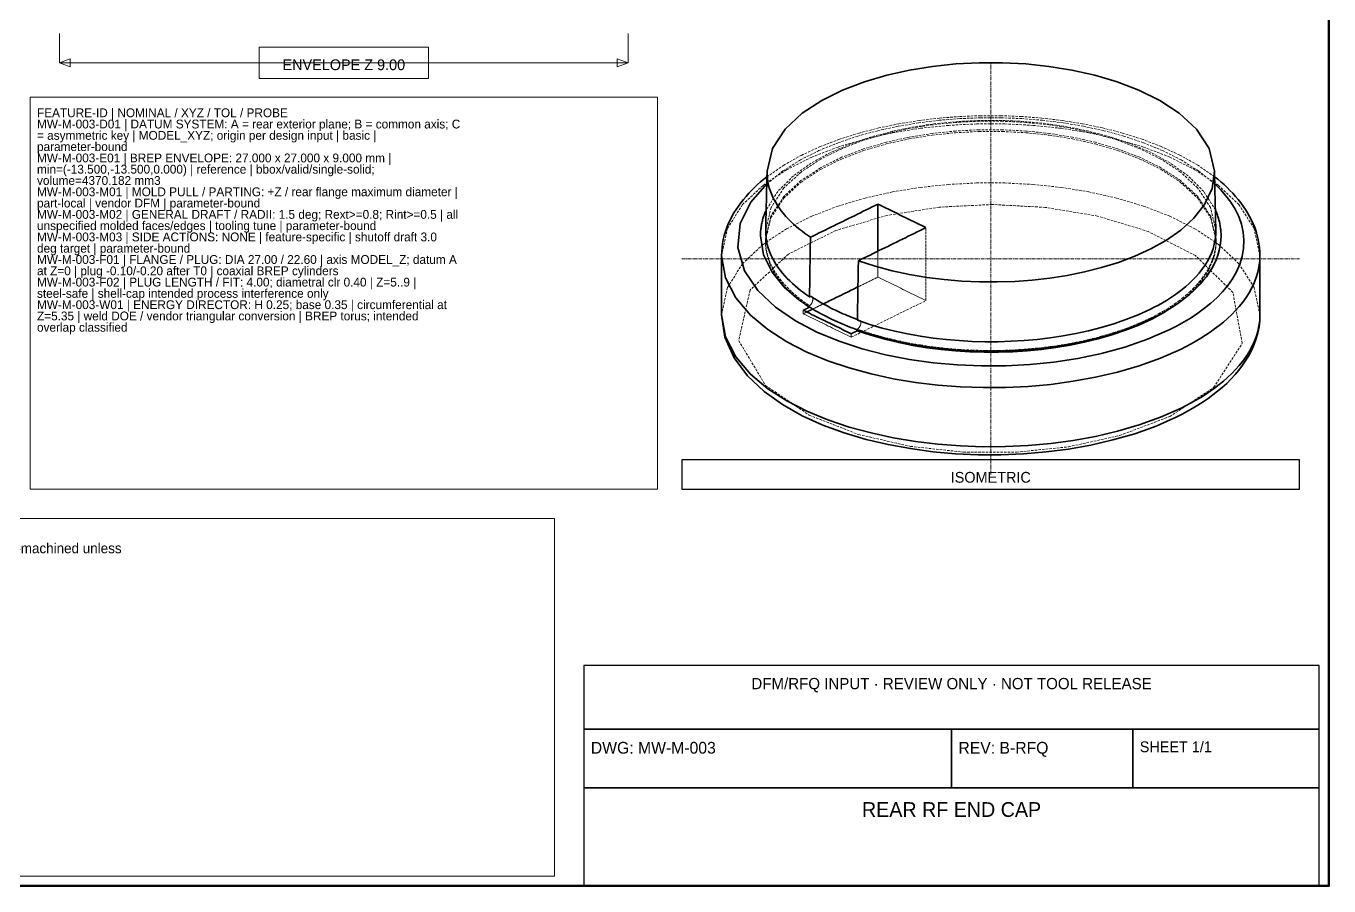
# Model space of a CAD drawing. Header units: millimetres. Extents: x 10 to 410, y 10 to 287.
# Drawn here: x 144.2 to 410, y 10 to 185.5 of the extents above; entities that cross this region are included whole.
import ezdxf
from ezdxf.enums import TextEntityAlignment as Align

# ---------------------------------------------------------------- set-up
doc = ezdxf.new("R2010")
doc.units = ezdxf.units.MM
doc.linetypes.add('CENTER', pattern=[1.15, 0.7, -0.15, 0.15, -0.15])
doc.linetypes.add('DASHED', pattern=[0.75, 0.5, -0.25])
for name, color, linetype, lineweight in [('BORDER', 7, 'CONTINUOUS', 50), ('CENTER', 4, 'CENTER', 13), ('DIMENSION', 2, 'CONTINUOUS', 18), ('HIDDEN', 8, 'DASHED', 18), ('NOTES', 7, 'CONTINUOUS', 18), ('TITLE_BLOCK', 7, 'CONTINUOUS', 25), ('VISIBLE', 7, 'CONTINUOUS', 35)]:
    doc.layers.add(name, color=color, linetype=linetype, lineweight=lineweight)

msp = doc.modelspace()

# ---------------------------------------------------------------- linework, layer by layer
at = {"layer": 'BORDER'}
msp.add_lwpolyline([(10, 10), (410, 10), (410, 287), (10, 287)], close=True, dxfattribs=at)
at = {"layer": 'CENTER'}
for p, q in [((341, 94), (341, 178)), ((278, 138), (404, 138))]:
    msp.add_line(p, q, dxfattribs=at)
at = {"layer": 'DIMENSION'}
for p, q in [((151, 184), (151, 178)), ((267, 184), (267, 178)), ((151, 178), (267, 178))]:
    msp.add_line(p, q, dxfattribs=at)
for points in [[(191.75, 174.8), (226.25, 174.8), (226.25, 181.2), (191.75, 181.2)], [(151, 178), (153.2, 178.8), (153.2, 177.2)], [(267, 178), (264.8, 177.2), (264.8, 178.8)]]:
    msp.add_lwpolyline(points, close=True, dxfattribs=at)
at = {"layer": 'HIDDEN'}
for points in [[(395.92, 138.63), (394.72, 144.22), (391.64, 149.05), (387.46, 152.99), (382.67, 156.17), (377.53, 158.74), (372.16, 160.81), (366.64, 162.45), (361.03, 163.71), (355.35, 164.63), (349.62, 165.23), (343.88, 165.53), (338.12, 165.53), (332.38, 165.23), (326.65, 164.63), (320.97, 163.71), (315.36, 162.45), (309.84, 160.81), (304.47, 158.74), (299.33, 156.17), (294.54, 152.99), (290.36, 149.05), (287.28, 144.22), (286.08, 138.63)], [(386.92, 143.84), (385.83, 148.47), (383.21, 152.46), (379.7, 155.71), (375.7, 158.34), (371.41, 160.47), (366.94, 162.18), (362.34, 163.53), (357.67, 164.58), (352.94, 165.34), (348.18, 165.83), (343.39, 166.08), (338.61, 166.08), (333.82, 165.83), (329.06, 165.34), (324.33, 164.58), (319.66, 163.53), (315.06, 162.18), (310.59, 160.47), (306.3, 158.34), (302.3, 155.71), (298.79, 152.46), (296.17, 148.47), (295.08, 143.84)], [(386.82, 147.97), (384.44, 151.75), (381.28, 154.92), (377.64, 157.53), (373.71, 159.68), (369.59, 161.45), (365.34, 162.89), (361.01, 164.05), (356.62, 164.94), (352.18, 165.6), (347.72, 166.03), (343.24, 166.24), (338.76, 166.24), (334.28, 166.03), (329.82, 165.6), (325.38, 164.94), (320.99, 164.05), (316.66, 162.89), (312.41, 161.45), (308.29, 159.68), (304.36, 157.53), (300.72, 154.91), (297.56, 151.75), (295.18, 147.97)], [(386.7, 153.28), (383.41, 155.93), (379.83, 158.18), (376.05, 160.08), (372.14, 161.68), (368.13, 163.03), (364.05, 164.14), (359.92, 165.04), (355.75, 165.75), (351.55, 166.27), (347.34, 166.61), (343.11, 166.78), (338.89, 166.78), (334.66, 166.61), (330.45, 166.27), (326.25, 165.75), (322.08, 165.04), (317.95, 164.14), (313.87, 163.03), (309.86, 161.68), (305.95, 160.08), (302.17, 158.18), (298.59, 155.93), (295.3, 153.28)], [(386.67, 154.74), (383.23, 157.12), (379.58, 159.16), (375.78, 160.91), (371.87, 162.4), (367.88, 163.66), (363.83, 164.7), (359.73, 165.55), (355.6, 166.22), (351.44, 166.71), (347.27, 167.04), (343.09, 167.2), (338.91, 167.2), (334.73, 167.04), (330.56, 166.71), (326.4, 166.22), (322.27, 165.55), (318.17, 164.7), (314.12, 163.66), (310.13, 162.4), (306.22, 160.91), (302.42, 159.16), (298.77, 157.12), (295.33, 154.74)], [(295.03, 141.72), (296.12, 146.35), (298.75, 150.35), (302.26, 153.6), (306.26, 156.23), (310.56, 158.36), (315.04, 160.07), (319.63, 161.43), (324.31, 162.47), (329.05, 163.23), (333.81, 163.73), (338.6, 163.98), (343.4, 163.98), (348.19, 163.73), (352.95, 163.23), (357.69, 162.47), (362.37, 161.43), (366.96, 160.07), (371.44, 158.36), (375.74, 156.23), (379.74, 153.6), (383.25, 150.35), (385.88, 146.35), (386.97, 141.72)], [(386.96, 142.07), (385.87, 146.71), (383.24, 150.7), (379.73, 153.95), (375.73, 156.58), (371.44, 158.71), (366.96, 160.42), (362.36, 161.78), (357.68, 162.82), (352.95, 163.58), (348.18, 164.08), (343.4, 164.33), (338.6, 164.33), (333.82, 164.08), (329.05, 163.58), (324.32, 162.82), (319.64, 161.78), (315.04, 160.42), (310.56, 158.71), (306.27, 156.58), (302.27, 153.95), (298.76, 150.7), (296.13, 146.71), (295.04, 142.07)], [(395.92, 126.57), (394.72, 132.16), (391.64, 137), (387.46, 140.94), (382.67, 144.12), (377.53, 146.69), (372.16, 148.75), (366.64, 150.39), (361.03, 151.65), (355.35, 152.57), (349.62, 153.17), (343.88, 153.47), (338.12, 153.47), (332.38, 153.17), (326.65, 152.57), (320.97, 151.65), (315.36, 150.39), (309.84, 148.75), (304.47, 146.69), (299.33, 144.12), (294.54, 140.94), (290.36, 137), (287.28, 132.16), (286.08, 126.57)], [(377.54, 105.82), (386.54, 111.77), (392.31, 120.76), (390.42, 131.13), (382.75, 138.66), (373.13, 143.58), (362.77, 146.72), (352.09, 148.49), (341.28, 149.08), (330.46, 148.54), (319.77, 146.84), (309.39, 143.78), (299.71, 138.97), (291.88, 131.59), (289.57, 121.3), (295.05, 112.15), (303.97, 106.07), (314.02, 102.13), (324.62, 99.71), (335.46, 98.54), (346.27, 98.53), (356.89, 99.63), (367.34, 101.94), (377.54, 105.82)], [(327.77, 129.47), (327.77, 130.12), (327.77, 130.76), (327.77, 131.41), (327.77, 132.06), (327.77, 132.7), (327.77, 133.35), (327.77, 134), (327.77, 134.65), (327.77, 135.29), (327.77, 135.94), (327.77, 136.59), (327.77, 137.24), (327.77, 137.88), (327.77, 138.53), (327.77, 139.18), (327.77, 139.83), (327.77, 140.47), (327.77, 141.12), (327.77, 141.77), (327.77, 142.42), (327.77, 143.06), (327.77, 143.71), (327.77, 144.36)], [(295.04, 142.07), (295.04, 142.06), (295.04, 142.04), (295.04, 142.03), (295.04, 142.01), (295.04, 141.99), (295.04, 141.98), (295.04, 141.96), (295.04, 141.95), (295.04, 141.93), (295.04, 141.92), (295.04, 141.9), (295.04, 141.89), (295.04, 141.87), (295.04, 141.86), (295.04, 141.84), (295.04, 141.83), (295.04, 141.81), (295.04, 141.79), (295.03, 141.78), (295.03, 141.76), (295.03, 141.75), (295.03, 141.73), (295.03, 141.72)], [(303.09, 128.71), (302.53, 129.12), (301.98, 129.55), (301.44, 129.98), (300.91, 130.43), (300.4, 130.89), (299.9, 131.37), (299.41, 131.86), (298.94, 132.37), (298.48, 132.89), (298.05, 133.43), (297.63, 133.98), (297.24, 134.55), (296.88, 135.14), (296.54, 135.74), (296.22, 136.36), (295.94, 136.99), (295.7, 137.64), (295.49, 138.3), (295.31, 138.97), (295.18, 139.65), (295.09, 140.34), (295.04, 141.03), (295.03, 141.72)], [(295.04, 142.07), (295.05, 141.33), (295.11, 140.6), (295.21, 139.86), (295.36, 139.14), (295.56, 138.43), (295.8, 137.73), (296.08, 137.05), (296.4, 136.38), (296.75, 135.73), (297.13, 135.1), (297.54, 134.48), (297.98, 133.89), (298.44, 133.31), (298.92, 132.75), (299.43, 132.21), (299.95, 131.68), (300.48, 131.18), (301.04, 130.68), (301.6, 130.21), (302.18, 129.75), (302.77, 129.31), (303.37, 128.87), (303.98, 128.46)], [(373.5, 125.88), (374.36, 126.31), (375.22, 126.77), (376.06, 127.24), (376.89, 127.74), (377.7, 128.25), (378.5, 128.79), (379.29, 129.35), (380.06, 129.94), (380.8, 130.55), (381.53, 131.19), (382.23, 131.85), (382.9, 132.55), (383.53, 133.27), (384.13, 134.03), (384.69, 134.82), (385.2, 135.64), (385.66, 136.49), (386.06, 137.37), (386.39, 138.27), (386.65, 139.2), (386.84, 140.15), (386.94, 141.11), (386.96, 142.07)], [(386.97, 141.72), (386.96, 141.03), (386.91, 140.34), (386.82, 139.65), (386.69, 138.97), (386.51, 138.3), (386.3, 137.64), (386.06, 136.99), (385.78, 136.36), (385.47, 135.74), (385.13, 135.14), (384.76, 134.56), (384.37, 133.98), (383.95, 133.43), (383.52, 132.89), (383.06, 132.37), (382.59, 131.86), (382.11, 131.37), (381.6, 130.89), (381.09, 130.43), (380.56, 129.98), (380.02, 129.55), (379.48, 129.13), (378.92, 128.72)], [(386.96, 142.07), (386.96, 142.06), (386.96, 142.04), (386.96, 142.03), (386.96, 142.01), (386.96, 141.99), (386.96, 141.98), (386.96, 141.96), (386.96, 141.95), (386.96, 141.93), (386.96, 141.92), (386.96, 141.9), (386.96, 141.89), (386.96, 141.87), (386.96, 141.86), (386.96, 141.84), (386.96, 141.83), (386.96, 141.81), (386.96, 141.79), (386.97, 141.78), (386.97, 141.76), (386.97, 141.75), (386.97, 141.73), (386.97, 141.72)], [(317.99, 134.26), (317.99, 134.49), (317.99, 134.72), (317.99, 134.96), (317.99, 135.19), (317.99, 135.42), (317.99, 135.65), (317.99, 135.88), (317.99, 136.11), (317.99, 136.34), (317.99, 136.57), (317.99, 136.8), (317.99, 137.03), (317.99, 137.26), (317.99, 137.49), (317.99, 137.72), (317.99, 137.95), (317.99, 138.18), (317.99, 138.41), (317.99, 138.64), (317.99, 138.87), (317.99, 139.1), (317.99, 139.33), (317.99, 139.56)], [(313.9, 132.26), (314.08, 132.35), (314.26, 132.43), (314.44, 132.52), (314.61, 132.61), (314.79, 132.7), (314.97, 132.78), (315.15, 132.87), (315.32, 132.96), (315.5, 133.04), (315.68, 133.13), (315.86, 133.22), (316.03, 133.31), (316.21, 133.39), (316.39, 133.48), (316.57, 133.57), (316.74, 133.65), (316.92, 133.74), (317.1, 133.83), (317.28, 133.92), (317.46, 134), (317.63, 134.09), (317.81, 134.18), (317.99, 134.26)], [(317.99, 134.26), (318.41, 134.06), (318.84, 133.85), (319.26, 133.64), (319.69, 133.43), (320.11, 133.22), (320.54, 133.01), (320.97, 132.8), (321.39, 132.6), (321.82, 132.39), (322.24, 132.18), (322.67, 131.97), (323.09, 131.76), (323.52, 131.55), (323.94, 131.34), (324.37, 131.14), (324.79, 130.93), (325.22, 130.72), (325.64, 130.51), (326.07, 130.3), (326.49, 130.09), (326.92, 129.89), (327.34, 129.68), (327.77, 129.47)], [(304.48, 130.23), (304.55, 130.17), (304.6, 130.1), (304.65, 130.02), (304.67, 129.93), (304.69, 129.84), (304.7, 129.75), (304.7, 129.66), (304.7, 129.57), (304.68, 129.48), (304.66, 129.39), (304.64, 129.3), (304.61, 129.21), (304.57, 129.13), (304.54, 129.05), (304.49, 128.97), (304.44, 128.89), (304.39, 128.82), (304.33, 128.74), (304.27, 128.68), (304.21, 128.61), (304.14, 128.56), (304.06, 128.5), (303.98, 128.46)], [(303.98, 128.46), (303.98, 128.44), (303.98, 128.43), (303.98, 128.41), (303.98, 128.4), (303.98, 128.39), (303.98, 128.37), (303.98, 128.36), (303.98, 128.34), (303.98, 128.33), (303.98, 128.31), (303.98, 128.3), (303.98, 128.28), (303.98, 128.27), (303.98, 128.26), (303.98, 128.24), (303.98, 128.23), (303.98, 128.21), (303.98, 128.2), (303.98, 128.18), (303.98, 128.17), (303.98, 128.16), (303.98, 128.14), (303.98, 128.13)], [(304.64, 127.71), (304.73, 127.76), (304.83, 127.81), (304.92, 127.85), (305.02, 127.9), (305.11, 127.95), (305.21, 127.99), (305.3, 128.04), (305.4, 128.09), (305.49, 128.13), (305.59, 128.18), (305.68, 128.23), (305.78, 128.28), (305.87, 128.32), (305.97, 128.37), (306.06, 128.42), (306.16, 128.46), (306.25, 128.51), (306.35, 128.56), (306.44, 128.6), (306.54, 128.65), (306.63, 128.7), (306.73, 128.74), (306.82, 128.79)], [(312.52, 121.99), (313.19, 122.32), (313.85, 122.64), (314.51, 122.97), (315.18, 123.29), (315.84, 123.62), (316.5, 123.94), (317.16, 124.27), (317.83, 124.59), (318.49, 124.92), (319.15, 125.24), (319.82, 125.57), (320.48, 125.89), (321.14, 126.22), (321.8, 126.54), (322.47, 126.87), (323.13, 127.19), (323.79, 127.52), (324.46, 127.84), (325.12, 128.17), (325.78, 128.49), (326.44, 128.82), (327.11, 129.14), (327.77, 129.47)], [(302.74, 126.79), (302.74, 126.82), (302.74, 126.85), (302.74, 126.88), (302.74, 126.91), (302.74, 126.94), (302.74, 126.97), (302.74, 127), (302.74, 127.03), (302.74, 127.06), (302.74, 127.09), (302.74, 127.13), (302.74, 127.16), (302.74, 127.19), (302.74, 127.22), (302.74, 127.25), (302.74, 127.28), (302.74, 127.31), (302.74, 127.34), (302.74, 127.37), (302.74, 127.4), (302.74, 127.43), (302.74, 127.46), (302.74, 127.5)], [(302.74, 126.79), (302.77, 126.8), (302.81, 126.82), (302.84, 126.83), (302.87, 126.85), (302.9, 126.86), (302.93, 126.88), (302.96, 126.89), (302.99, 126.91), (303.03, 126.93), (303.06, 126.94), (303.09, 126.96), (303.12, 126.97), (303.15, 126.99), (303.18, 127), (303.21, 127.02), (303.25, 127.03), (303.28, 127.05), (303.31, 127.06), (303.34, 127.08), (303.37, 127.09), (303.4, 127.11), (303.43, 127.13), (303.47, 127.14)], [(302.74, 126.79), (303.17, 126.58), (303.59, 126.37), (304.02, 126.16), (304.44, 125.95), (304.87, 125.74), (305.29, 125.54), (305.72, 125.33), (306.15, 125.12), (306.57, 124.91), (307, 124.7), (307.42, 124.49), (307.85, 124.28), (308.27, 124.08), (308.7, 123.87), (309.12, 123.66), (309.55, 123.45), (309.97, 123.24), (310.4, 123.03), (310.82, 122.82), (311.25, 122.62), (311.67, 122.41), (312.1, 122.2), (312.52, 121.99)], [(313.76, 123.66), (316.28, 122.81), (318.84, 122.07), (321.42, 121.43), (324.02, 120.87), (326.63, 120.41), (329.27, 120.02), (331.91, 119.72), (334.56, 119.5), (337.21, 119.35), (339.87, 119.28), (342.53, 119.29), (345.19, 119.37), (347.84, 119.53), (350.49, 119.76), (353.13, 120.08), (355.76, 120.47), (358.37, 120.95), (360.97, 121.52), (363.55, 122.18), (366.1, 122.93), (368.61, 123.8), (371.08, 124.78), (373.5, 125.88)], [(314.17, 125.48), (314.26, 125.43), (314.33, 125.37), (314.39, 125.3), (314.43, 125.21), (314.46, 125.12), (314.48, 125.03), (314.48, 124.93), (314.48, 124.83), (314.47, 124.74), (314.46, 124.65), (314.43, 124.55), (314.41, 124.46), (314.37, 124.37), (314.33, 124.29), (314.29, 124.2), (314.24, 124.12), (314.19, 124.04), (314.13, 123.96), (314.06, 123.89), (314, 123.83), (313.92, 123.76), (313.85, 123.71), (313.76, 123.66)], [(313.79, 125.61), (313.81, 125.61), (313.83, 125.6), (313.84, 125.6), (313.86, 125.59), (313.88, 125.58), (313.89, 125.58), (313.91, 125.57), (313.93, 125.57), (313.94, 125.56), (313.96, 125.55), (313.98, 125.55), (313.99, 125.54), (314.01, 125.54), (314.03, 125.53), (314.04, 125.52), (314.06, 125.52), (314.07, 125.51), (314.09, 125.51), (314.11, 125.5), (314.12, 125.49), (314.14, 125.49), (314.16, 125.48), (314.17, 125.48)], [(313.79, 125.45), (313.81, 125.45), (313.82, 125.46), (313.84, 125.47), (313.86, 125.47), (313.87, 125.48), (313.89, 125.48), (313.91, 125.49), (313.92, 125.49), (313.94, 125.49), (313.96, 125.49), (313.97, 125.5), (313.99, 125.5), (314.01, 125.5), (314.02, 125.5), (314.04, 125.5), (314.06, 125.5), (314.07, 125.5), (314.09, 125.5), (314.11, 125.49), (314.12, 125.49), (314.14, 125.49), (314.16, 125.48), (314.17, 125.48)], [(312.52, 121.99), (312.52, 122.02), (312.52, 122.05), (312.52, 122.08), (312.52, 122.11), (312.52, 122.14), (312.52, 122.18), (312.52, 122.21), (312.52, 122.24), (312.52, 122.27), (312.52, 122.3), (312.52, 122.33), (312.52, 122.36), (312.52, 122.39), (312.52, 122.42), (312.52, 122.45), (312.52, 122.48), (312.52, 122.51), (312.52, 122.55), (312.52, 122.58), (312.52, 122.61), (312.52, 122.64), (312.52, 122.67), (312.52, 122.7)], [(313.76, 123.66), (313.76, 123.65), (313.76, 123.64), (313.76, 123.64), (313.76, 123.63), (313.76, 123.62), (313.76, 123.61), (313.76, 123.6), (313.76, 123.59), (313.76, 123.58), (313.76, 123.58), (313.76, 123.57), (313.76, 123.56), (313.76, 123.55), (313.76, 123.54), (313.76, 123.53), (313.76, 123.52), (313.76, 123.52), (313.76, 123.51), (313.76, 123.5), (313.76, 123.49), (313.76, 123.48), (313.76, 123.47), (313.76, 123.46)]]:
    msp.add_lwpolyline(points, dxfattribs=at)
at = {"layer": 'NOTES'}
for points in [[(145, 91), (273, 91), (273, 171), (145, 171)], [(14, 12), (252, 12), (252, 85), (14, 85)]]:
    msp.add_lwpolyline(points, close=True, dxfattribs=at)
at = {"layer": 'TITLE_BLOCK'}
for points in [[(278, 91), (404, 91), (404, 97), (278, 97)], [(258, 42), (408, 42), (408, 55), (258, 55)], [(258, 30), (333, 30), (333, 42), (258, 42)], [(333, 30), (370, 30), (370, 42), (333, 42)], [(370, 30), (408, 30), (408, 42), (370, 42)], [(258, 10), (408, 10), (408, 30), (258, 30)]]:
    msp.add_lwpolyline(points, close=True, dxfattribs=at)
at = {"layer": 'VISIBLE'}
for points in [[(295.36, 155.9), (296.44, 160.5), (299.05, 164.46), (302.53, 167.7), (306.51, 170.31), (310.77, 172.42), (315.22, 174.12), (319.79, 175.47), (324.43, 176.5), (329.13, 177.26), (333.87, 177.76), (338.62, 178), (343.38, 178), (348.13, 177.76), (352.87, 177.26), (357.57, 176.5), (362.21, 175.47), (366.78, 174.12), (371.23, 172.42), (375.49, 170.31), (379.47, 167.7), (382.95, 164.46), (385.56, 160.5), (386.64, 155.9)], [(295.33, 154.74), (294.68, 154.22), (294.03, 153.68), (293.41, 153.13), (292.79, 152.56), (292.2, 151.97), (291.62, 151.37), (291.06, 150.74), (290.52, 150.11), (290, 149.45), (289.5, 148.77), (289.04, 148.08), (288.59, 147.37), (288.18, 146.64), (287.8, 145.89), (287.45, 145.13), (287.14, 144.36), (286.87, 143.57), (286.63, 142.76), (286.43, 141.95), (286.28, 141.13), (286.17, 140.3), (286.1, 139.46), (286.08, 138.63)], [(295.36, 155.9), (295.35, 155.37), (295.33, 154.85), (295.32, 154.32), (295.31, 153.8), (295.3, 153.28), (295.29, 152.75), (295.27, 152.23), (295.26, 151.7), (295.25, 151.18), (295.24, 150.66), (295.23, 150.13), (295.21, 149.61), (295.2, 149.08), (295.19, 148.56), (295.18, 148.04), (295.17, 147.51), (295.15, 146.99), (295.14, 146.46), (295.13, 145.94), (295.12, 145.42), (295.11, 144.89), (295.09, 144.37), (295.08, 143.84)], [(304.21, 142.4), (303.6, 142.81), (303.01, 143.24), (302.43, 143.68), (301.85, 144.13), (301.29, 144.61), (300.74, 145.09), (300.21, 145.6), (299.7, 146.12), (299.2, 146.65), (298.72, 147.21), (298.26, 147.78), (297.83, 148.37), (297.42, 148.98), (297.05, 149.61), (296.7, 150.25), (296.39, 150.92), (296.11, 151.59), (295.87, 152.29), (295.68, 152.99), (295.53, 153.71), (295.42, 154.43), (295.37, 155.16), (295.36, 155.9)], [(386.64, 155.9), (386.15, 152.35), (384.64, 149.09), (382.44, 146.26), (379.78, 143.84), (376.83, 141.78), (373.69, 140.02), (370.42, 138.53), (367.05, 137.26), (363.62, 136.2), (360.13, 135.32), (356.6, 134.61), (353.05, 134.05), (349.48, 133.65), (345.89, 133.39), (342.29, 133.27), (338.7, 133.29), (335.1, 133.45), (331.52, 133.75), (327.95, 134.19), (324.4, 134.79), (320.88, 135.55), (317.41, 136.48), (313.99, 137.6)], [(386.64, 155.9), (386.65, 155.37), (386.67, 154.85), (386.68, 154.32), (386.69, 153.8), (386.7, 153.28), (386.71, 152.75), (386.73, 152.23), (386.74, 151.7), (386.75, 151.18), (386.76, 150.66), (386.77, 150.13), (386.79, 149.61), (386.8, 149.08), (386.81, 148.56), (386.82, 148.04), (386.83, 147.51), (386.85, 146.99), (386.86, 146.46), (386.87, 145.94), (386.88, 145.42), (386.89, 144.89), (386.91, 144.37), (386.92, 143.84)], [(395.92, 138.63), (395.9, 139.46), (395.83, 140.3), (395.72, 141.13), (395.57, 141.95), (395.37, 142.76), (395.13, 143.57), (394.86, 144.36), (394.55, 145.13), (394.2, 145.89), (393.82, 146.64), (393.41, 147.37), (392.96, 148.08), (392.5, 148.77), (392, 149.45), (391.48, 150.11), (390.94, 150.74), (390.38, 151.37), (389.8, 151.97), (389.21, 152.56), (388.59, 153.13), (387.97, 153.68), (387.32, 154.22), (386.67, 154.74)], [(295.3, 153.28), (292.06, 149.58), (289.89, 145.17), (289.39, 140.29), (290.75, 135.57), (293.5, 131.5), (297.08, 128.12), (301.15, 125.33), (305.52, 123.04), (310.08, 121.16), (314.77, 119.63), (319.55, 118.41), (324.39, 117.47), (329.28, 116.79), (334.19, 116.35), (339.12, 116.14), (344.05, 116.17), (348.98, 116.43), (353.89, 116.93), (358.76, 117.67), (363.59, 118.68), (368.35, 119.97), (373.01, 121.58), (377.54, 123.55)], [(377.54, 123.55), (379.02, 124.31), (380.47, 125.12), (381.9, 125.98), (383.28, 126.9), (384.62, 127.89), (385.91, 128.94), (387.14, 130.06), (388.3, 131.27), (389.36, 132.55), (390.31, 133.91), (391.14, 135.35), (391.81, 136.88), (392.3, 138.47), (392.59, 140.11), (392.66, 141.77), (392.51, 143.42), (392.15, 145.05), (391.59, 146.62), (390.86, 148.11), (389.98, 149.53), (388.98, 150.86), (387.88, 152.11), (386.7, 153.28)], [(304.21, 142.4), (304.81, 142.69), (305.41, 142.98), (306.01, 143.28), (306.61, 143.57), (307.2, 143.86), (307.8, 144.16), (308.4, 144.45), (309, 144.75), (309.6, 145.04), (310.2, 145.33), (310.8, 145.63), (311.4, 145.92), (312, 146.22), (312.6, 146.51), (313.2, 146.8), (313.79, 147.1), (314.39, 147.39), (314.99, 147.69), (315.59, 147.98), (316.19, 148.27), (316.79, 148.57), (317.39, 148.86), (317.99, 149.15)], [(317.99, 139.56), (317.99, 139.98), (317.99, 140.39), (317.99, 140.81), (317.99, 141.23), (317.99, 141.65), (317.99, 142.06), (317.99, 142.48), (317.99, 142.9), (317.99, 143.31), (317.99, 143.73), (317.99, 144.15), (317.99, 144.57), (317.99, 144.98), (317.99, 145.4), (317.99, 145.82), (317.99, 146.23), (317.99, 146.65), (317.99, 147.07), (317.99, 147.49), (317.99, 147.9), (317.99, 148.32), (317.99, 148.74), (317.99, 149.15)], [(327.77, 144.36), (327.34, 144.57), (326.92, 144.78), (326.49, 144.98), (326.07, 145.19), (325.64, 145.4), (325.22, 145.61), (324.79, 145.82), (324.37, 146.03), (323.94, 146.23), (323.52, 146.44), (323.09, 146.65), (322.67, 146.86), (322.24, 147.07), (321.82, 147.28), (321.39, 147.49), (320.97, 147.69), (320.54, 147.9), (320.11, 148.11), (319.69, 148.32), (319.26, 148.53), (318.84, 148.74), (318.41, 148.95), (317.99, 149.15)], [(295.18, 147.97), (295.08, 147.75), (294.99, 147.53), (294.9, 147.31), (294.82, 147.09), (294.74, 146.87), (294.66, 146.65), (294.59, 146.42), (294.52, 146.2), (294.46, 145.97), (294.4, 145.74), (294.34, 145.51), (294.29, 145.28), (294.24, 145.05), (294.2, 144.82), (294.16, 144.59), (294.13, 144.35), (294.1, 144.12), (294.07, 143.88), (294.05, 143.65), (294.03, 143.41), (294.02, 143.18), (294.02, 142.94), (294.01, 142.7)], [(387.99, 142.7), (387.98, 142.94), (387.98, 143.18), (387.97, 143.41), (387.95, 143.65), (387.93, 143.88), (387.9, 144.12), (387.87, 144.35), (387.84, 144.59), (387.8, 144.82), (387.76, 145.05), (387.71, 145.28), (387.66, 145.51), (387.6, 145.74), (387.54, 145.97), (387.48, 146.2), (387.41, 146.42), (387.34, 146.65), (387.26, 146.87), (387.18, 147.09), (387.1, 147.31), (387.01, 147.53), (386.92, 147.75), (386.82, 147.97)], [(295.08, 143.84), (295.09, 143.11), (295.15, 142.37), (295.25, 141.64), (295.4, 140.92), (295.6, 140.21), (295.84, 139.51), (296.12, 138.82), (296.44, 138.16), (296.79, 137.51), (297.17, 136.88), (297.58, 136.26), (298.01, 135.67), (298.48, 135.09), (298.96, 134.53), (299.46, 133.99), (299.98, 133.47), (300.52, 132.96), (301.07, 132.47), (301.63, 131.99), (302.21, 131.53), (302.8, 131.09), (303.4, 130.66), (304.01, 130.24)], [(313.99, 137.6), (314.59, 137.89), (315.19, 138.19), (315.79, 138.48), (316.39, 138.77), (316.99, 139.07), (317.58, 139.36), (318.18, 139.66), (318.78, 139.95), (319.38, 140.24), (319.98, 140.54), (320.58, 140.83), (321.18, 141.13), (321.78, 141.42), (322.38, 141.71), (322.98, 142.01), (323.58, 142.3), (324.17, 142.59), (324.77, 142.89), (325.37, 143.18), (325.97, 143.48), (326.57, 143.77), (327.17, 144.06), (327.77, 144.36)], [(373.47, 127.67), (374.33, 128.1), (375.19, 128.55), (376.03, 129.03), (376.86, 129.52), (377.67, 130.03), (378.47, 130.57), (379.26, 131.13), (380.02, 131.72), (380.77, 132.33), (381.49, 132.97), (382.19, 133.63), (382.86, 134.33), (383.49, 135.05), (384.09, 135.81), (384.65, 136.6), (385.16, 137.41), (385.62, 138.26), (386.02, 139.14), (386.35, 140.05), (386.61, 140.97), (386.79, 141.92), (386.9, 142.88), (386.92, 143.84)], [(294.01, 142.7), (294.64, 138.82), (296.37, 135.28), (298.85, 132.21), (301.83, 129.62), (305.12, 127.43), (308.61, 125.58), (312.24, 124.02), (315.97, 122.73), (319.78, 121.66), (323.63, 120.79), (327.53, 120.12), (331.45, 119.63), (335.39, 119.31), (339.34, 119.16), (343.29, 119.17), (347.24, 119.35), (351.17, 119.7), (355.09, 120.22), (358.98, 120.92), (362.83, 121.81), (366.62, 122.92), (370.34, 124.25), (373.96, 125.85)], [(304.21, 142.4), (304.2, 141.87), (304.19, 141.34), (304.18, 140.81), (304.17, 140.28), (304.17, 139.75), (304.16, 139.23), (304.15, 138.7), (304.14, 138.17), (304.13, 137.64), (304.12, 137.11), (304.11, 136.58), (304.11, 136.06), (304.1, 135.53), (304.09, 135), (304.08, 134.47), (304.07, 133.94), (304.06, 133.41), (304.05, 132.89), (304.05, 132.36), (304.04, 131.83), (304.03, 131.3), (304.02, 130.77), (304.01, 130.24)], [(373.96, 125.85), (374.85, 126.3), (375.74, 126.77), (376.61, 127.27), (377.47, 127.78), (378.32, 128.32), (379.15, 128.88), (379.97, 129.47), (380.76, 130.08), (381.54, 130.72), (382.29, 131.38), (383.01, 132.08), (383.71, 132.8), (384.37, 133.56), (384.99, 134.35), (385.56, 135.17), (386.09, 136.02), (386.57, 136.91), (386.99, 137.82), (387.34, 138.76), (387.62, 139.72), (387.82, 140.71), (387.95, 141.7), (387.99, 142.7)], [(286.08, 138.63), (286.86, 134.1), (288.97, 130.01), (291.96, 126.51), (295.49, 123.55), (299.38, 121.06), (303.48, 118.96), (307.75, 117.19), (312.12, 115.72), (316.57, 114.5), (321.08, 113.53), (325.63, 112.77), (330.21, 112.22), (334.81, 111.86), (339.42, 111.7), (344.04, 111.73), (348.65, 111.96), (353.24, 112.37), (357.81, 112.99), (362.35, 113.81), (366.85, 114.86), (371.28, 116.16), (375.62, 117.72), (379.84, 119.58)], [(286.08, 126.57), (286.08, 127.1), (286.08, 127.62), (286.08, 128.15), (286.08, 128.67), (286.08, 129.19), (286.08, 129.72), (286.08, 130.24), (286.08, 130.77), (286.08, 131.29), (286.08, 131.81), (286.08, 132.34), (286.08, 132.86), (286.08, 133.39), (286.08, 133.91), (286.08, 134.43), (286.08, 134.96), (286.08, 135.48), (286.08, 136.01), (286.08, 136.53), (286.08, 137.06), (286.08, 137.58), (286.08, 138.1), (286.08, 138.63)], [(379.84, 119.58), (380.86, 120.1), (381.86, 120.63), (382.86, 121.19), (383.84, 121.77), (384.8, 122.38), (385.75, 123.01), (386.68, 123.67), (387.59, 124.36), (388.47, 125.08), (389.33, 125.83), (390.16, 126.62), (390.95, 127.43), (391.71, 128.29), (392.43, 129.17), (393.09, 130.1), (393.71, 131.06), (394.26, 132.06), (394.75, 133.09), (395.16, 134.15), (395.48, 135.24), (395.72, 136.36), (395.87, 137.49), (395.92, 138.63)], [(395.92, 126.57), (395.92, 127.1), (395.92, 127.62), (395.92, 128.15), (395.92, 128.67), (395.92, 129.19), (395.92, 129.72), (395.92, 130.24), (395.92, 130.77), (395.92, 131.29), (395.92, 131.81), (395.92, 132.34), (395.92, 132.86), (395.92, 133.39), (395.92, 133.91), (395.92, 134.43), (395.92, 134.96), (395.92, 135.48), (395.92, 136.01), (395.92, 136.53), (395.92, 137.06), (395.92, 137.58), (395.92, 138.1), (395.92, 138.63)], [(313.99, 137.6), (313.98, 137.07), (313.97, 136.54), (313.96, 136.01), (313.96, 135.49), (313.95, 134.96), (313.94, 134.43), (313.93, 133.9), (313.92, 133.37), (313.91, 132.84), (313.9, 132.32), (313.9, 131.79), (313.89, 131.26), (313.88, 130.73), (313.87, 130.2), (313.86, 129.67), (313.85, 129.15), (313.84, 128.62), (313.84, 128.09), (313.83, 127.56), (313.82, 127.03), (313.81, 126.5), (313.8, 125.98), (313.79, 125.45)], [(304.01, 130.24), (304.03, 130.25), (304.05, 130.26), (304.07, 130.27), (304.09, 130.27), (304.11, 130.28), (304.13, 130.28), (304.15, 130.29), (304.17, 130.29), (304.19, 130.29), (304.22, 130.3), (304.24, 130.3), (304.26, 130.3), (304.28, 130.3), (304.3, 130.29), (304.32, 130.29), (304.34, 130.29), (304.36, 130.28), (304.38, 130.28), (304.4, 130.27), (304.42, 130.26), (304.44, 130.25), (304.46, 130.24), (304.48, 130.23)], [(306.82, 128.79), (307.13, 128.94), (307.44, 129.09), (307.75, 129.24), (308.06, 129.39), (308.36, 129.54), (308.67, 129.69), (308.98, 129.85), (309.29, 130), (309.59, 130.15), (309.9, 130.3), (310.21, 130.45), (310.52, 130.6), (310.83, 130.75), (311.13, 130.9), (311.44, 131.05), (311.75, 131.2), (312.06, 131.35), (312.36, 131.51), (312.67, 131.66), (312.98, 131.81), (313.29, 131.96), (313.6, 132.11), (313.9, 132.26)], [(302.74, 127.5), (302.8, 127.52), (302.85, 127.55), (302.9, 127.57), (302.96, 127.6), (303.01, 127.63), (303.06, 127.65), (303.12, 127.68), (303.17, 127.71), (303.23, 127.73), (303.28, 127.76), (303.33, 127.78), (303.39, 127.81), (303.44, 127.84), (303.49, 127.86), (303.55, 127.89), (303.6, 127.92), (303.65, 127.94), (303.71, 127.97), (303.76, 128), (303.82, 128.02), (303.87, 128.05), (303.92, 128.07), (303.98, 128.1)], [(303.98, 128.1), (303.94, 128.13), (303.9, 128.15), (303.86, 128.18), (303.82, 128.21), (303.78, 128.23), (303.74, 128.26), (303.7, 128.28), (303.66, 128.31), (303.63, 128.34), (303.59, 128.36), (303.55, 128.39), (303.51, 128.42), (303.47, 128.44), (303.43, 128.47), (303.39, 128.5), (303.36, 128.52), (303.32, 128.55), (303.28, 128.58), (303.24, 128.61), (303.2, 128.63), (303.16, 128.66), (303.12, 128.69), (303.09, 128.71)], [(303.47, 127.14), (303.52, 127.17), (303.57, 127.19), (303.62, 127.22), (303.67, 127.24), (303.72, 127.27), (303.77, 127.29), (303.82, 127.32), (303.87, 127.34), (303.92, 127.37), (303.97, 127.39), (304.03, 127.42), (304.08, 127.44), (304.13, 127.47), (304.18, 127.49), (304.23, 127.52), (304.28, 127.54), (304.33, 127.57), (304.38, 127.59), (304.43, 127.61), (304.48, 127.64), (304.53, 127.66), (304.58, 127.69), (304.64, 127.71)], [(303.98, 128.13), (303.98, 128.13), (303.98, 128.12), (303.98, 128.12), (303.98, 128.12), (303.98, 128.12), (303.98, 128.12), (303.98, 128.12), (303.98, 128.12), (303.98, 128.12), (303.98, 128.12), (303.98, 128.11), (303.98, 128.11), (303.98, 128.11), (303.98, 128.11), (303.98, 128.11), (303.98, 128.11), (303.98, 128.11), (303.98, 128.11), (303.98, 128.1), (303.98, 128.1), (303.98, 128.1), (303.98, 128.1), (303.98, 128.1)], [(304.48, 130.23), (304.86, 129.98), (305.24, 129.74), (305.62, 129.5), (306.01, 129.26), (306.4, 129.03), (306.79, 128.81), (307.19, 128.59), (307.59, 128.37), (307.99, 128.16), (308.39, 127.95), (308.8, 127.75), (309.2, 127.55), (309.61, 127.35), (310.02, 127.16), (310.44, 126.98), (310.85, 126.79), (311.27, 126.61), (311.68, 126.44), (312.1, 126.27), (312.52, 126.1), (312.95, 125.93), (313.37, 125.77), (313.79, 125.61)], [(378.92, 128.72), (376.46, 127.12), (373.89, 125.71), (371.23, 124.48), (368.5, 123.4), (365.72, 122.46), (362.9, 121.64), (360.06, 120.95), (357.18, 120.36), (354.29, 119.88), (351.38, 119.5), (348.46, 119.22), (345.53, 119.03), (342.6, 118.93), (339.67, 118.93), (336.74, 119.02), (333.81, 119.2), (330.89, 119.47), (327.98, 119.84), (325.09, 120.31), (322.21, 120.89), (319.36, 121.57), (316.54, 122.38), (313.76, 123.3)], [(313.79, 125.45), (316.31, 124.6), (318.86, 123.86), (321.44, 123.21), (324.04, 122.66), (326.65, 122.2), (329.28, 121.81), (331.92, 121.51), (334.57, 121.29), (337.22, 121.15), (339.87, 121.08), (342.53, 121.08), (345.19, 121.16), (347.84, 121.32), (350.48, 121.55), (353.12, 121.87), (355.75, 122.26), (358.36, 122.74), (360.96, 123.31), (363.53, 123.97), (366.08, 124.72), (368.59, 125.59), (371.06, 126.56), (373.47, 127.67)], [(286.08, 126.57), (286.86, 122.05), (288.97, 117.96), (291.96, 114.45), (295.49, 111.49), (299.38, 109), (303.48, 106.9), (307.75, 105.14), (312.12, 103.66), (316.57, 102.45), (321.08, 101.47), (325.63, 100.72), (330.21, 100.16), (334.81, 99.81), (339.42, 99.65), (344.04, 99.68), (348.65, 99.9), (353.24, 100.32), (357.81, 100.93), (362.35, 101.76), (366.85, 102.81), (371.28, 104.1), (375.62, 105.66), (379.84, 107.53)], [(286.08, 126.57), (286.75, 122.01), (288.62, 117.79), (291.38, 114.09), (294.75, 110.92), (298.52, 108.24), (302.55, 105.97), (306.77, 104.06), (311.11, 102.47), (315.55, 101.15), (320.05, 100.08), (324.6, 99.25), (329.19, 98.63), (333.8, 98.22), (338.42, 98.01), (343.05, 98), (347.67, 98.19), (352.28, 98.57), (356.87, 99.17), (361.43, 99.98), (365.94, 101.02), (370.38, 102.3), (374.74, 103.87), (378.97, 105.74)], [(312.52, 122.7), (312.1, 122.91), (311.67, 123.12), (311.25, 123.32), (310.82, 123.53), (310.4, 123.74), (309.97, 123.95), (309.55, 124.16), (309.12, 124.37), (308.7, 124.58), (308.27, 124.78), (307.85, 124.99), (307.42, 125.2), (307, 125.41), (306.57, 125.62), (306.15, 125.83), (305.72, 126.04), (305.29, 126.24), (304.87, 126.45), (304.44, 126.66), (304.02, 126.87), (303.59, 127.08), (303.17, 127.29), (302.74, 127.5)], [(378.97, 105.74), (380.07, 106.29), (381.15, 106.87), (382.22, 107.48), (383.28, 108.11), (384.31, 108.78), (385.33, 109.47), (386.32, 110.2), (387.29, 110.96), (388.23, 111.75), (389.14, 112.58), (390.01, 113.45), (390.85, 114.35), (391.64, 115.29), (392.38, 116.27), (393.07, 117.29), (393.7, 118.35), (394.26, 119.44), (394.75, 120.57), (395.16, 121.73), (395.49, 122.92), (395.73, 124.12), (395.87, 125.34), (395.92, 126.57)], [(379.84, 107.53), (380.86, 108.04), (381.86, 108.58), (382.86, 109.14), (383.84, 109.72), (384.8, 110.33), (385.75, 110.96), (386.68, 111.62), (387.59, 112.31), (388.47, 113.03), (389.33, 113.78), (390.16, 114.56), (390.95, 115.38), (391.71, 116.23), (392.43, 117.12), (393.09, 118.04), (393.71, 119.01), (394.26, 120), (394.75, 121.03), (395.16, 122.1), (395.48, 123.19), (395.72, 124.3), (395.87, 125.43), (395.92, 126.57)], [(312.52, 122.7), (312.58, 122.73), (312.63, 122.75), (312.69, 122.78), (312.74, 122.8), (312.79, 122.83), (312.85, 122.86), (312.9, 122.88), (312.95, 122.91), (313.01, 122.94), (313.06, 122.96), (313.11, 122.99), (313.17, 123.01), (313.22, 123.04), (313.27, 123.07), (313.33, 123.09), (313.38, 123.12), (313.44, 123.15), (313.49, 123.17), (313.54, 123.2), (313.6, 123.23), (313.65, 123.25), (313.7, 123.28), (313.76, 123.3)], [(313.76, 123.46), (313.76, 123.46), (313.76, 123.45), (313.76, 123.44), (313.76, 123.44), (313.76, 123.43), (313.76, 123.42), (313.76, 123.42), (313.76, 123.41), (313.76, 123.4), (313.76, 123.39), (313.76, 123.39), (313.76, 123.38), (313.76, 123.37), (313.76, 123.37), (313.76, 123.36), (313.76, 123.35), (313.76, 123.35), (313.76, 123.34), (313.76, 123.33), (313.76, 123.32), (313.76, 123.32), (313.76, 123.31), (313.76, 123.3)]]:
    msp.add_lwpolyline(points, dxfattribs=at)

# ---------------------------------------------------------------- texts
at = {"layer": 'DIMENSION'}
msp.add_text('ENVELOPE Z 9.00', height=2.2, dxfattribs=at).set_placement((209, 177.6), align=Align.MIDDLE_CENTER)
at = {"layer": 'NOTES'}
for s, height, p in [('FEATURE-ID | NOMINAL / XYZ / TOL / PROBE', 1.8, (146.4, 167.8)), ('MW-M-003-D01 | DATUM SYSTEM: A = rear exterior plane; B = common axis; C', 1.8, (146.4, 165.5)), ('= asymmetric key | MODEL_XYZ; origin per design input | basic |', 1.8, (146.4, 163.19)), ('parameter-bound', 1.8, (146.4, 160.89)), ('MW-M-003-E01 | BREP ENVELOPE: 27.000 x 27.000 x 9.000 mm |', 1.8, (146.4, 158.58)), ('min=(-13.500,-13.500,0.000) | reference | bbox/valid/single-solid;', 1.8, (146.4, 156.28)), ('volume=4370.182 mm3', 1.8, (146.4, 153.98)), ('MW-M-003-M01 | MOLD PULL / PARTING: +Z / rear flange maximum diameter |', 1.8, (146.4, 151.67)), ('part-local | vendor DFM | parameter-bound', 1.8, (146.4, 149.37)), ('MW-M-003-M02 | GENERAL DRAFT / RADII: 1.5 deg; Rext>=0.8; Rint>=0.5 | all', 1.8, (146.4, 147.06)), ('unspecified molded faces/edges | tooling tune | parameter-bound', 1.8, (146.4, 144.76)), ('deg target | parameter-bound', 1.8, (146.4, 140.15)), ('MW-M-003-M03 | SIDE ACTIONS: NONE | feature-specific | shutoff draft 3.0', 1.8, (146.4, 142.46)), ('MW-M-003-F01 | FLANGE / PLUG: DIA 27.00 / 22.60 | axis MODEL_Z; datum A', 1.8, (146.4, 137.85)), ('at Z=0 | plug -0.10/-0.20 after T0 | coaxial BREP cylinders', 1.8, (146.4, 135.54)), ('MW-M-003-F02 | PLUG LENGTH / FIT: 4.00; diametral clr 0.40 | Z=5..9 |', 1.8, (146.4, 133.24)), ('steel-safe | shell-cap intended process interference only', 1.8, (146.4, 130.94)), ('MW-M-003-W01 | ENERGY DIRECTOR: H 0.25; base 0.35 | circumferential at', 1.8, (146.4, 128.63)), ('Z=5.35 | weld DOE / vendor triangular conversion | BREP torus; intended', 1.8, (146.4, 126.33)), ('overlap classified', 1.8, (146.4, 124.02)), ('2 PROCESS: injection molding; FINISH: SPI B-2 visual starting point on exposed grip; hidden/internal as-machined unless', 2.05, (15.4, 78.93))]:
    msp.add_text(s, height=height, dxfattribs=at).set_placement(p, align=Align.MIDDLE_LEFT)
at = {"layer": 'TITLE_BLOCK'}
for s, height, p in [('ISOMETRIC', 2.2, (341, 93.4)), ('DFM/RFQ INPUT · REVIEW ONLY · NOT TOOL RELEASE', 2.3, (333, 51.3)), ('REAR RF END CAP', 3, (333, 25.6))]:
    msp.add_text(s, height=height, dxfattribs=at).set_placement(p, align=Align.MIDDLE_CENTER)
for s, height, p in [('DWG: MW-M-003', 2.4, (259.4, 38.2)), ('REV: B-RFQ', 2.4, (334.4, 38.2)), ('SHEET 1/1', 2.2, (371.4, 38.4))]:
    msp.add_text(s, height=height, dxfattribs=at).set_placement(p, align=Align.MIDDLE_LEFT)

doc.saveas('drawing.dxf')
